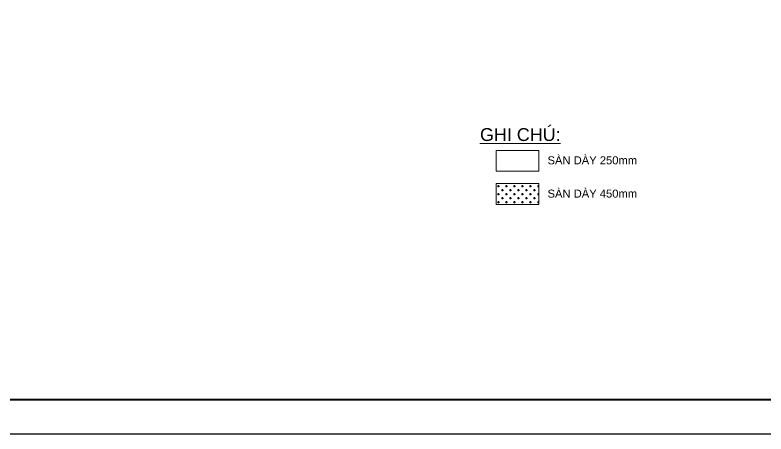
# Model space of a CAD drawing. Header units: millimetres. Extents: x -159515 to 1327256, y -225156 to 138737.
# Drawn here: x 886155 to 933004, y -72704 to -46588 of the extents above; entities that cross this region are included whole.
import ezdxf
from ezdxf.enums import TextEntityAlignment as Align

# ---------------------------------------------------------------- set-up
doc = ezdxf.new("R2010")
doc.units = ezdxf.units.MM
doc.header["$MEASUREMENT"] = 0
doc.layers.add('ccu11-Dim', color=8, linetype='Continuous')
doc.layers.add('KC2-HATCH', color=252, linetype='Continuous')
doc.layers.add('ccu12-Tencaukien', color=9, linetype='Continuous', lineweight=15)
doc.layers.add('KT-Net thay', color=7, linetype='Continuous', lineweight=15)
doc.styles.add('Arial', font='arial.ttf', dxfattribs={"width": 0.7})

# ---------------------------------------------------------------- blocks, each defined once
blk = doc.blocks.new('Khung ten_A1', base_point=(-3406704, 253379))
at = {"layer": 'Defpoints', "color": 1}
blk.add_lwpolyline([(84100, 0), (84100, 59471), (0, 59471), (0, 0)], close=True, dxfattribs=at)
at = {"layer": 'KT-Net thay', "const_width": 60}
blk.add_lwpolyline([(2700, 1071), (83100, 1071), (83100, 58471), (2700, 58471)], close=True, dxfattribs=at)

msp = doc.modelspace()

# ---------------------------------------------------------------- hatches: boundary and pattern name
at = {"layer": 'KC2-HATCH'}
h = msp.add_hatch(dxfattribs=at)
h.set_pattern_fill('CROSS', color=256, scale=1000)
h.paths.add_polyline_path([(918827.4, -57100.1), (916167.4, -57100.1), (916167.4, -58390.1), (918827.4, -58390.1)])

# ---------------------------------------------------------------- linework, layer by layer
at = {"layer": 'ccu12-Tencaukien', "color": 0, "ltscale": 20}
for points in [[(916167.4, -55024.2), (918827.4, -55024.2), (918827.4, -56314.2), (916167.4, -56314.2)], [(916167.4, -57100.1), (918827.4, -57100.1), (918827.4, -58390.1), (916167.4, -58390.1)]]:
    msp.add_lwpolyline(points, close=True, dxfattribs=at)

# ---------------------------------------------------------------- block references
at = {"layer": 'ccu11-Dim', "xscale": 2.000000000621877, "yscale": 2.000000000621877, "zscale": 2.000000000621877}
msp.add_blockref('Khung ten_A1', (-6024171.3, 434054.5), dxfattribs=at)

# ---------------------------------------------------------------- texts
at = {"layer": 'ccu12-Tencaukien', "color": 31, "style": 'Arial'}
msp.add_text('%%uGHI CHÚ:', height=800, dxfattribs=at).set_placement((917676.6, -54440.6), align=Align.CENTER)
for s, p in [('SÀN DÀY 250mm', (919375.8, -55894.2)), ('SÀN DÀY 450mm', (919375.8, -57970.1))]:
    msp.add_text(s, height=500, dxfattribs=at).set_placement(p)

doc.saveas('drawing.dxf')
